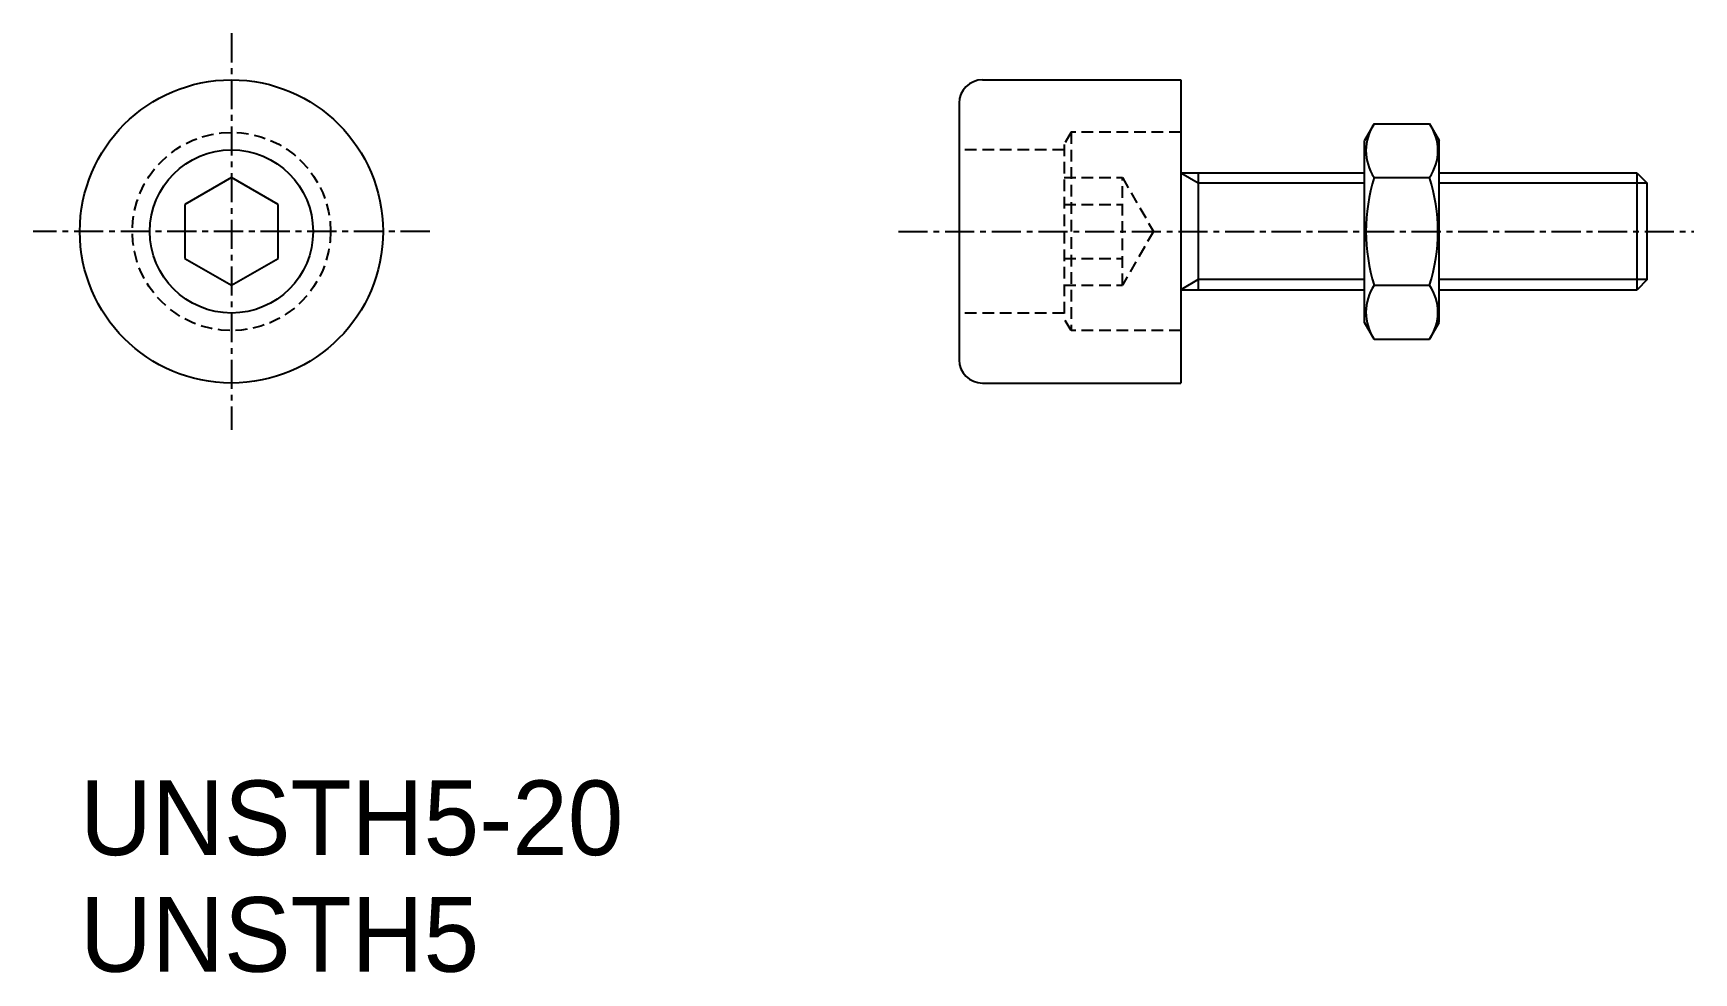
# Model space of a CAD drawing. Extents: x -3858.8 to -3787.6, y -1050 to -1009.7.
import ezdxf

# ---------------------------------------------------------------- set-up
doc = ezdxf.new("R2010")
doc.units = 0
doc.linetypes.add('CENTER', pattern=[2, 1.25, -0.25, 0.25, -0.25])
doc.linetypes.add('DASHED', pattern=[0.75, 0.5, -0.25])
doc.layers.get('0').update_dxf_attribs({"linetype": 'CONTINUOUS'})
doc.layers.add('CENTER', color=1, linetype='CENTER')

msp = doc.modelspace()

# ---------------------------------------------------------------- linework, layer by layer
at = {"color": 7, "linetype": 'CONTINUOUS'}
for p, q in [((-3818.087, -1011.703), (-3809.587, -1011.703)), ((-3809.587, -1011.703), (-3809.587, -1024.703)), ((-3819.087, -1012.703), (-3819.087, -1023.703)), ((-3801.288, -1013.584), (-3801.703, -1014.303)), ((-3801.288, -1013.584), (-3798.918, -1013.584)), ((-3798.918, -1013.584), (-3798.503, -1014.303)), ((-3801.703, -1022.103), (-3801.703, -1014.303)), ((-3798.503, -1022.103), (-3798.503, -1014.303)), ((-3850.287, -1015.894), (-3852.287, -1017.048)), ((-3848.287, -1017.048), (-3850.287, -1015.894)), ((-3801.703, -1015.703), (-3809.587, -1015.703)), ((-3808.837, -1015.703), (-3808.837, -1020.703)), ((-3801.288, -1015.894), (-3798.918, -1015.894)), ((-3790.02, -1015.703), (-3798.503, -1015.703)), ((-3790.02, -1020.703), (-3790.02, -1015.703)), ((-3790.02, -1015.703), (-3789.587, -1016.136)), ((-3789.587, -1020.27), (-3789.587, -1016.136)), ((-3852.287, -1017.048), (-3852.287, -1019.358)), ((-3848.287, -1019.358), (-3848.287, -1017.048)), ((-3852.287, -1019.358), (-3850.287, -1020.512)), ((-3850.287, -1020.512), (-3848.287, -1019.358)), ((-3789.587, -1020.27), (-3790.02, -1020.703)), ((-3809.587, -1020.703), (-3801.703, -1020.703)), ((-3801.288, -1020.512), (-3798.918, -1020.512)), ((-3798.503, -1020.703), (-3790.02, -1020.703)), ((-3801.288, -1022.822), (-3801.703, -1022.103)), ((-3798.918, -1022.822), (-3798.503, -1022.103)), ((-3801.288, -1022.822), (-3798.918, -1022.822)), ((-3818.087, -1024.703), (-3809.587, -1024.703))]:
    msp.add_line(p, q, dxfattribs=at)
at = {"color": 3, "linetype": 'DASHED'}
for p, q in [((-3814.287, -1013.953), (-3814.587, -1014.473)), ((-3814.587, -1014.473), (-3814.587, -1021.933)), ((-3809.587, -1013.953), (-3814.287, -1013.953)), ((-3814.287, -1013.953), (-3814.287, -1022.453)), ((-3814.587, -1014.703), (-3819.087, -1014.703)), ((-3814.587, -1015.894), (-3812.087, -1015.894)), ((-3812.087, -1015.894), (-3810.754, -1018.203)), ((-3812.087, -1020.512), (-3812.087, -1015.894)), ((-3814.587, -1017.048), (-3812.087, -1017.048)), ((-3810.754, -1018.203), (-3812.087, -1020.512)), ((-3814.587, -1019.358), (-3812.087, -1019.358)), ((-3814.587, -1020.512), (-3812.087, -1020.512)), ((-3814.587, -1021.703), (-3819.087, -1021.703)), ((-3814.287, -1022.453), (-3814.587, -1021.933)), ((-3809.587, -1022.453), (-3814.287, -1022.453))]:
    msp.add_line(p, q, dxfattribs=at)
at = {"color": 3, "linetype": 'CONTINUOUS'}
for p, q in [((-3808.837, -1016.136), (-3809.587, -1015.703)), ((-3801.703, -1016.136), (-3808.837, -1016.136)), ((-3789.587, -1016.136), (-3798.503, -1016.136)), ((-3808.837, -1020.27), (-3809.587, -1020.703)), ((-3801.703, -1020.27), (-3808.837, -1020.27)), ((-3789.587, -1020.27), (-3798.503, -1020.27))]:
    msp.add_line(p, q, dxfattribs=at)
at = {"color": 7, "linetype": 'CONTINUOUS'}
for radius in [6.5, 3.5]:
    msp.add_circle((-3850.287, -1018.203), radius, dxfattribs=at)
at = {"color": 3, "linetype": 'DASHED'}
msp.add_circle((-3850.287, -1018.203), 4.25, dxfattribs=at)
at = {"color": 7, "linetype": 'CONTINUOUS'}
for centre, radius, start, end in [((-3818.087, -1012.703), 1, 90, 180), ((-3799.6, -1014.739), 2.045, 145.61111, 214.38889), ((-3800.605, -1014.739), 2.045, 325.61111, 34.38889), ((-3794.002, -1018.203), 7.643, 162.41112, 197.5889), ((-3806.203, -1018.203), 7.643, 342.41111, 17.58889), ((-3799.6, -1021.667), 2.045, 145.61111, 214.38889), ((-3800.605, -1021.667), 2.045, 325.61111, 34.38889), ((-3818.087, -1023.703), 1, 180, 270)]:
    msp.add_arc(centre, radius, start, end, dxfattribs=at)
at = {"layer": 'CENTER', "color": 1, "linetype": 'CENTER'}
for p, q in [((-3850.287, -1009.703), (-3850.287, -1026.703)), ((-3841.787, -1018.203), (-3858.787, -1018.203)), ((-3821.687, -1018.203), (-3787.587, -1018.203))]:
    msp.add_line(p, q, dxfattribs=at)

# ---------------------------------------------------------------- texts
at = {"color": 7, "linetype": 'CONTINUOUS'}
for s, p in [('UNSTH5-20', (-3856.787, -1044.945)), ('UNSTH5', (-3856.787, -1049.945))]:
    msp.add_text(s, height=3.2, dxfattribs=at).set_placement(p)

doc.saveas('drawing.dxf')
